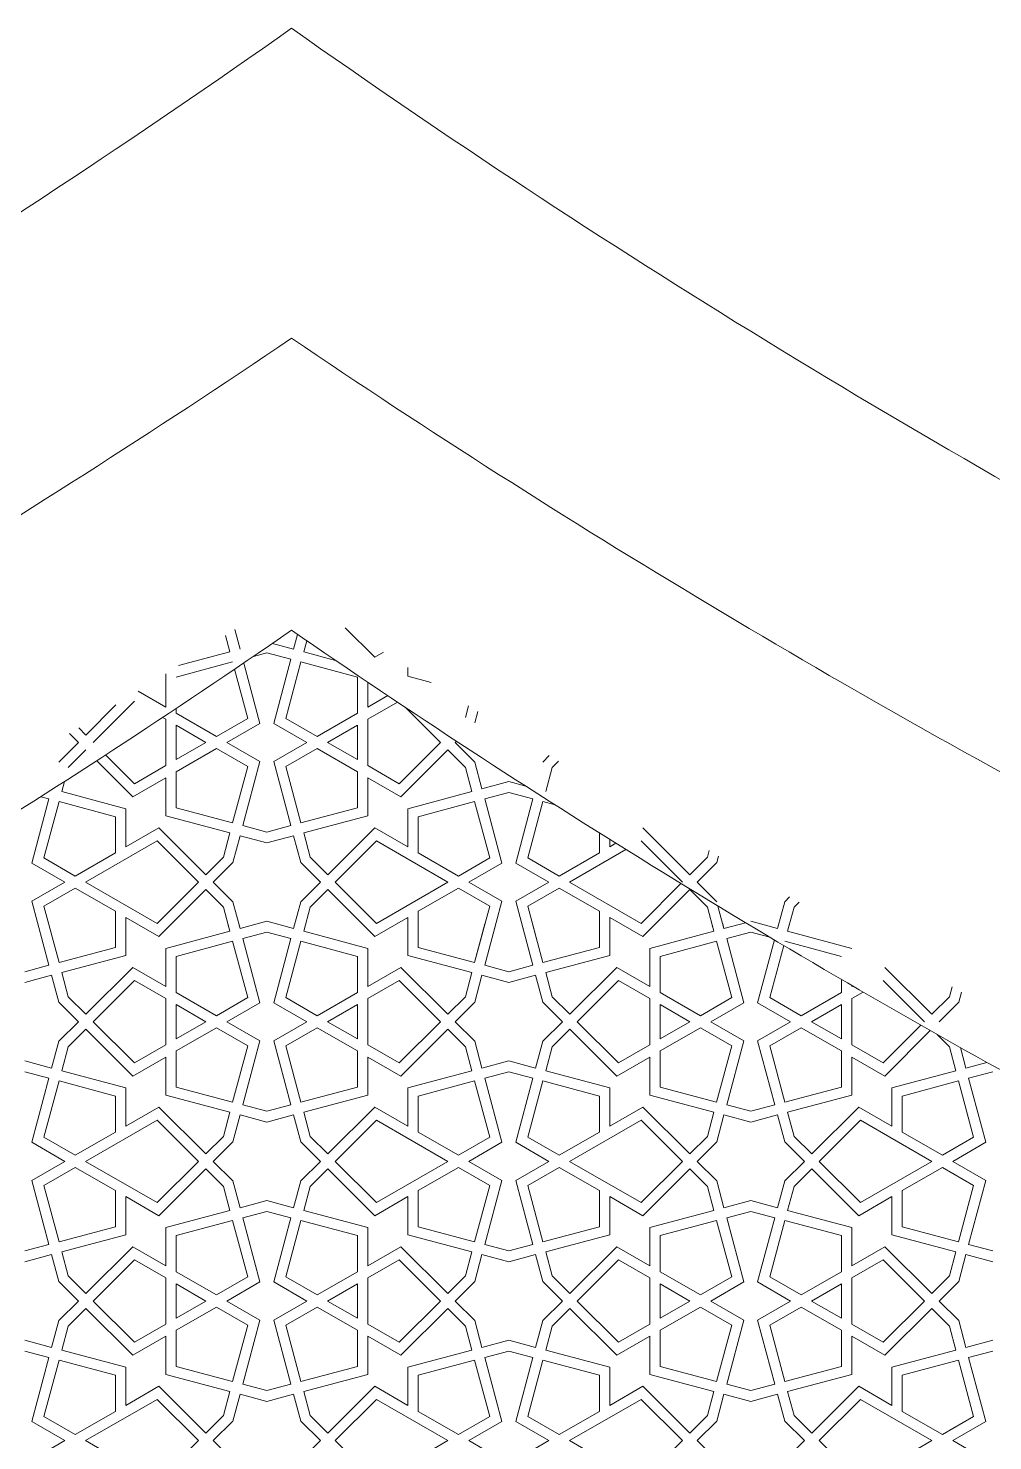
# Model space of a CAD drawing. Header units: metres. Extents: x 7064 to 15770, y 8440 to 11994.
# Drawn here: x 14697.3 to 14855.9, y 11452.4 to 11684.7 of the extents above; entities that cross this region are included whole.
import ezdxf

# ---------------------------------------------------------------- set-up
doc = ezdxf.new("R2010")
doc.units = ezdxf.units.M
doc.layers.add('GÖRÜNÜŞ 015-O4M', color=125, linetype='Continuous', lineweight=15)

msp = doc.modelspace()

# ---------------------------------------------------------------- linework, layer by layer
at = {"layer": 'GÖRÜNÜŞ 015-O4M', "color": 0}
for p, q in [((14731.291, 11585.802), (14732.151, 11582.592)), ((14749.465, 11586.125), (14754.304, 11581.285)), ((14729.772, 11584.825), (14730.489, 11582.147)), ((14737.469, 11583.528), (14740.962, 11582.592)), ((14741.612, 11585.02), (14740.962, 11582.592)), ((14743.116, 11583.987), (14742.623, 11582.147)), ((14730.489, 11582.147), (14722.025, 11579.879)), ((14736.556, 11581.992), (14734.362, 11581.404)), ((14736.556, 11581.992), (14740.517, 11580.93)), ((14740.517, 11580.93), (14737.69, 11570.383)), ((14742.623, 11582.147), (14747.864, 11580.742)), ((14754.304, 11581.285), (14755.728, 11582.107)), ((14719.942, 11578.56), (14719.942, 11573.055)), ((14730.935, 11580.485), (14721.662, 11578.001)), ((14731.254, 11579.292), (14733.419, 11571.213)), ((14732.761, 11580.314), (14735.422, 11570.383)), ((14742.178, 11580.485), (14739.693, 11571.213)), ((14742.178, 11580.485), (14751.45, 11578.001)), ((14759.73, 11578.152), (14759.73, 11579.562)), ((14751.45, 11578.001), (14751.45, 11572.062)), ((14753.17, 11577.15), (14753.17, 11573.055)), ((14763.605, 11577.114), (14759.73, 11578.152)), ((14708.012, 11567.251), (14714.8, 11574.038)), ((14715.381, 11575.689), (14719.942, 11573.055)), ((14756.448, 11574.948), (14753.17, 11573.055)), ((14758.042, 11573.882), (14753.17, 11571.069)), ((14706.796, 11568.467), (14711.743, 11573.414)), ((14719.431, 11571.365), (14719.942, 11571.069)), ((14721.662, 11572.848), (14721.662, 11572.062)), ((14721.662, 11572.062), (14728.276, 11568.244)), ((14728.276, 11568.244), (14733.419, 11571.213)), ((14744.836, 11568.244), (14739.693, 11571.213)), ((14751.45, 11572.062), (14744.836, 11568.244)), ((14765.101, 11567.251), (14759.327, 11573.025)), ((14769.216, 11571.366), (14769.729, 11573.279)), ((14770.758, 11570.476), (14771.255, 11572.33)), ((14705.635, 11569.628), (14706.796, 11568.467)), ((14719.942, 11563.432), (14719.942, 11571.069)), ((14721.662, 11570.076), (14726.556, 11567.251)), ((14721.662, 11564.425), (14721.662, 11570.076)), ((14729.996, 11567.251), (14735.422, 11570.383)), ((14743.116, 11567.251), (14737.69, 11570.383)), ((14751.45, 11570.076), (14746.556, 11567.251)), ((14751.45, 11564.425), (14751.45, 11570.076)), ((14753.17, 11563.432), (14753.17, 11571.069)), ((14702.354, 11564.026), (14705.579, 11567.251)), ((14704.129, 11568.701), (14705.579, 11567.251)), ((14721.662, 11564.425), (14726.556, 11567.251)), ((14729.996, 11567.251), (14735.422, 11564.118)), ((14743.116, 11567.251), (14737.69, 11564.118)), ((14751.45, 11564.425), (14746.556, 11567.251)), ((14765.101, 11567.251), (14758.313, 11560.463)), ((14767.743, 11567.46), (14767.533, 11567.251)), ((14770.758, 11564.026), (14767.533, 11567.251)), ((14703.896, 11563.135), (14706.796, 11566.034)), ((14708.587, 11564.244), (14714.517, 11558.313)), ((14710.06, 11565.203), (14714.8, 11560.463)), ((14721.662, 11562.439), (14728.276, 11566.258)), ((14728.276, 11566.258), (14733.419, 11563.288)), ((14744.836, 11566.258), (14739.693, 11563.288)), ((14751.45, 11562.439), (14744.836, 11566.258)), ((14766.317, 11566.034), (14758.596, 11558.313)), ((14769.216, 11563.135), (14766.317, 11566.034)), ((14781.93, 11564.026), (14783.006, 11565.102)), ((14714.8, 11560.463), (14719.942, 11563.432)), ((14721.662, 11556.501), (14721.662, 11562.439)), ((14730.935, 11554.016), (14733.419, 11563.288)), ((14732.596, 11553.571), (14735.422, 11564.118)), ((14740.517, 11553.571), (14737.69, 11564.118)), ((14742.178, 11554.016), (14739.693, 11563.288)), ((14751.45, 11556.501), (14751.45, 11562.439)), ((14758.313, 11560.463), (14753.17, 11563.432)), ((14769.216, 11563.135), (14770.277, 11559.175)), ((14770.758, 11564.026), (14771.939, 11559.62)), ((14783.472, 11563.135), (14782.411, 11559.175)), ((14783.472, 11563.135), (14784.519, 11564.182)), ((14703.272, 11560.805), (14702.835, 11559.175)), ((14714.517, 11558.313), (14719.942, 11561.446)), ((14719.942, 11555.181), (14719.942, 11561.446)), ((14753.17, 11555.181), (14753.17, 11561.446)), ((14758.596, 11558.313), (14753.17, 11561.446)), ((14776.344, 11560.801), (14771.939, 11559.62)), ((14776.344, 11560.801), (14779.165, 11560.045)), ((14700.729, 11557.959), (14697.903, 11547.412)), ((14699.393, 11558.317), (14700.729, 11557.959)), ((14702.39, 11557.514), (14699.906, 11548.241)), ((14702.39, 11557.514), (14711.662, 11555.029)), ((14702.835, 11559.175), (14713.382, 11556.349)), ((14770.277, 11559.175), (14759.73, 11556.349)), ((14770.722, 11557.514), (14761.45, 11555.029)), ((14770.722, 11557.514), (14773.207, 11548.241)), ((14776.344, 11559.02), (14772.384, 11557.959)), ((14772.384, 11557.959), (14775.21, 11547.412)), ((14776.344, 11559.02), (14780.304, 11557.959)), ((14780.304, 11557.959), (14777.478, 11547.412)), ((14781.966, 11557.514), (14779.481, 11548.241)), ((14781.966, 11557.514), (14783.956, 11556.98)), ((14711.662, 11555.029), (14711.662, 11549.091)), ((14713.382, 11556.349), (14713.382, 11550.084)), ((14730.489, 11552.355), (14719.942, 11555.181)), ((14730.935, 11554.016), (14721.662, 11556.501)), ((14742.178, 11554.016), (14751.45, 11556.501)), ((14742.623, 11552.355), (14753.17, 11555.181)), ((14759.73, 11556.349), (14759.73, 11550.084)), ((14761.45, 11555.029), (14761.45, 11549.091)), ((14718.808, 11553.216), (14713.382, 11550.084)), ((14726.529, 11545.495), (14718.808, 11553.216)), ((14736.556, 11552.51), (14732.596, 11553.571)), ((14736.556, 11552.51), (14740.517, 11553.571)), ((14746.583, 11545.495), (14754.304, 11553.216)), ((14754.304, 11553.216), (14759.73, 11550.084)), ((14806.105, 11545.495), (14798.384, 11553.216)), ((14718.525, 11551.067), (14706.768, 11544.279)), ((14725.313, 11544.279), (14718.525, 11551.067)), ((14729.428, 11548.395), (14730.489, 11552.355)), ((14730.97, 11547.504), (14732.151, 11551.91)), ((14736.556, 11550.729), (14732.151, 11551.91)), ((14736.556, 11550.729), (14740.962, 11551.91)), ((14742.142, 11547.504), (14740.962, 11551.91)), ((14743.684, 11548.395), (14742.623, 11552.355)), ((14747.8, 11544.279), (14754.587, 11551.067)), ((14754.587, 11551.067), (14766.344, 11544.279)), ((14791.238, 11552.374), (14791.238, 11549.091)), ((14792.958, 11551.295), (14792.958, 11550.084)), ((14793.965, 11550.665), (14792.958, 11550.084)), ((14804.889, 11544.279), (14798.101, 11551.067)), ((14699.906, 11548.241), (14705.048, 11545.272)), ((14711.662, 11549.091), (14705.048, 11545.272)), ((14729.428, 11548.395), (14726.529, 11545.495)), ((14743.684, 11548.395), (14746.583, 11545.495)), ((14761.45, 11549.091), (14768.064, 11545.272)), ((14773.207, 11548.241), (14768.064, 11545.272)), ((14779.481, 11548.241), (14784.624, 11545.272)), ((14791.238, 11549.091), (14784.624, 11545.272)), ((14795.618, 11549.633), (14786.344, 11544.279)), ((14809.004, 11548.395), (14806.105, 11545.495)), ((14809.004, 11548.395), (14809.289, 11549.46)), ((14810.546, 11547.504), (14810.83, 11548.565)), ((14697.903, 11547.412), (14703.328, 11544.279)), ((14730.97, 11547.504), (14727.745, 11544.279)), ((14742.142, 11547.504), (14745.367, 11544.279)), ((14775.21, 11547.412), (14769.784, 11544.279)), ((14777.478, 11547.412), (14782.904, 11544.279)), ((14810.546, 11547.504), (14807.321, 11544.279)), ((14697.903, 11541.147), (14703.328, 11544.279)), ((14718.525, 11537.491), (14706.768, 11544.279)), ((14725.313, 11544.279), (14718.525, 11537.491)), ((14730.97, 11541.054), (14727.745, 11544.279)), ((14742.142, 11541.054), (14745.367, 11544.279)), ((14747.8, 11544.279), (14754.587, 11537.491)), ((14754.587, 11537.491), (14766.344, 11544.279)), ((14775.21, 11541.147), (14769.784, 11544.279)), ((14777.478, 11541.147), (14782.904, 11544.279)), ((14798.101, 11537.491), (14786.344, 11544.279)), ((14804.656, 11544.047), (14798.101, 11537.491)), ((14810.546, 11541.054), (14807.321, 11544.279)), ((14700.729, 11530.6), (14697.903, 11541.147)), ((14699.906, 11540.317), (14705.048, 11543.286)), ((14711.662, 11539.468), (14705.048, 11543.286)), ((14726.529, 11543.063), (14718.808, 11535.342)), ((14729.428, 11540.164), (14726.529, 11543.063)), ((14730.97, 11541.054), (14732.151, 11536.649)), ((14742.142, 11541.054), (14740.962, 11536.649)), ((14743.684, 11540.164), (14746.583, 11543.063)), ((14746.583, 11543.063), (14754.304, 11535.342)), ((14761.45, 11539.468), (14768.064, 11543.286)), ((14773.207, 11540.317), (14768.064, 11543.286)), ((14772.384, 11530.6), (14775.21, 11541.147)), ((14780.304, 11530.6), (14777.478, 11541.147)), ((14779.481, 11540.317), (14784.624, 11543.286)), ((14791.238, 11539.468), (14784.624, 11543.286)), ((14806.105, 11543.063), (14798.384, 11535.342)), ((14809.004, 11540.164), (14806.105, 11543.063)), ((14821.718, 11541.054), (14820.537, 11536.649)), ((14821.718, 11541.054), (14822.517, 11541.854)), ((14702.39, 11531.045), (14699.906, 11540.317)), ((14711.662, 11533.529), (14711.662, 11539.468)), ((14729.428, 11540.164), (14730.489, 11536.204)), ((14743.684, 11540.164), (14742.623, 11536.204)), ((14761.45, 11533.529), (14761.45, 11539.468)), ((14770.722, 11531.045), (14773.207, 11540.317)), ((14781.966, 11531.045), (14779.481, 11540.317)), ((14791.238, 11533.529), (14791.238, 11539.468)), ((14809.004, 11540.164), (14810.065, 11536.204)), ((14810.737, 11540.34), (14811.726, 11536.649)), ((14823.26, 11540.164), (14822.199, 11536.204)), ((14823.26, 11540.164), (14824.069, 11540.973)), ((14711.662, 11533.529), (14711.662, 11537.428)), ((14718.808, 11535.342), (14713.382, 11538.475)), ((14713.382, 11532.209), (14713.382, 11538.475)), ((14720.894, 11537.428), (14718.808, 11535.342)), ((14730.161, 11537.428), (14730.489, 11536.204)), ((14731.942, 11537.428), (14732.151, 11536.649)), ((14736.556, 11537.829), (14732.151, 11536.649)), ((14736.556, 11537.829), (14740.962, 11536.649)), ((14752.218, 11537.428), (14754.304, 11535.342)), ((14754.304, 11535.342), (14759.73, 11538.475)), ((14759.73, 11532.209), (14759.73, 11538.475)), ((14761.45, 11533.529), (14761.45, 11537.428)), ((14770.722, 11531.045), (14772.433, 11537.428)), ((14772.384, 11530.6), (14774.214, 11537.428)), ((14780.304, 11530.6), (14778.475, 11537.428)), ((14781.966, 11531.045), (14780.255, 11537.428)), ((14791.238, 11533.529), (14791.238, 11537.428)), ((14798.384, 11535.342), (14792.958, 11538.475)), ((14792.958, 11532.209), (14792.958, 11538.475)), ((14809.737, 11537.428), (14810.065, 11536.204)), ((14811.518, 11537.428), (14811.726, 11536.649)), ((14815.277, 11537.6), (14811.726, 11536.649)), ((14816.132, 11537.829), (14820.537, 11536.649)), ((14820.746, 11537.428), (14820.537, 11536.649)), ((14822.527, 11537.428), (14822.199, 11536.204)), ((14730.489, 11536.204), (14719.942, 11533.378)), ((14730.935, 11534.542), (14721.662, 11532.058)), ((14730.935, 11534.542), (14733.419, 11525.27)), ((14736.556, 11536.049), (14732.596, 11534.987)), ((14732.596, 11534.987), (14735.422, 11524.44)), ((14736.556, 11536.049), (14740.517, 11534.987)), ((14740.517, 11534.987), (14737.69, 11524.44)), ((14742.178, 11534.542), (14739.693, 11525.27)), ((14742.178, 11534.542), (14751.45, 11532.058)), ((14742.623, 11536.204), (14753.17, 11533.378)), ((14810.065, 11536.204), (14799.518, 11533.378)), ((14810.51, 11534.542), (14801.238, 11532.058)), ((14810.51, 11534.542), (14812.995, 11525.27)), ((14816.132, 11536.049), (14812.172, 11534.987)), ((14812.172, 11534.987), (14814.998, 11524.44)), ((14816.132, 11536.049), (14819.275, 11535.206)), ((14820.03, 11534.756), (14817.266, 11524.44)), ((14821.754, 11534.542), (14831.026, 11532.058)), ((14822.199, 11536.204), (14832.746, 11533.378)), ((14702.39, 11531.045), (14711.662, 11533.529)), ((14702.835, 11529.383), (14713.382, 11532.209)), ((14719.942, 11533.378), (14719.942, 11527.112)), ((14721.662, 11532.058), (14721.662, 11526.119)), ((14751.45, 11532.058), (14751.45, 11526.119)), ((14753.17, 11533.378), (14753.17, 11527.112)), ((14770.277, 11529.383), (14759.73, 11532.209)), ((14770.722, 11531.045), (14761.45, 11533.529)), ((14781.966, 11531.045), (14791.238, 11533.529)), ((14782.411, 11529.383), (14792.958, 11532.209)), ((14799.518, 11533.378), (14799.518, 11527.112)), ((14801.238, 11532.058), (14801.238, 11526.119)), ((14821.566, 11533.843), (14819.269, 11525.27)), ((14696.769, 11529.538), (14700.729, 11530.6)), ((14703.896, 11525.423), (14702.835, 11529.383)), ((14706.796, 11522.524), (14714.517, 11530.245)), ((14714.517, 11530.245), (14719.942, 11527.112)), ((14758.596, 11530.245), (14753.17, 11527.112)), ((14766.317, 11522.524), (14758.596, 11530.245)), ((14769.216, 11525.423), (14770.277, 11529.383)), ((14776.344, 11529.538), (14772.384, 11530.6)), ((14776.344, 11529.538), (14780.304, 11530.6)), ((14783.472, 11525.423), (14782.411, 11529.383)), ((14786.371, 11522.524), (14794.092, 11530.245)), ((14794.092, 11530.245), (14799.518, 11527.112)), ((14845.893, 11522.524), (14838.172, 11530.245)), ((14696.769, 11527.758), (14701.174, 11528.938)), ((14702.354, 11524.533), (14701.174, 11528.938)), ((14708.012, 11521.308), (14714.8, 11528.096)), ((14714.8, 11528.096), (14719.942, 11525.126)), ((14758.313, 11528.096), (14753.17, 11525.126)), ((14765.101, 11521.308), (14758.313, 11528.096)), ((14770.758, 11524.533), (14771.939, 11528.938)), ((14776.344, 11527.758), (14771.939, 11528.938)), ((14776.344, 11527.758), (14780.75, 11528.938)), ((14781.93, 11524.533), (14780.75, 11528.938)), ((14787.587, 11521.308), (14794.375, 11528.096)), ((14794.375, 11528.096), (14799.518, 11525.126)), ((14831.026, 11528.273), (14831.026, 11526.119)), ((14832.746, 11527.271), (14832.746, 11527.112)), ((14832.882, 11527.191), (14832.746, 11527.112)), ((14844.676, 11521.308), (14837.889, 11528.096)), ((14703.896, 11525.423), (14706.796, 11522.524)), ((14719.942, 11517.489), (14719.942, 11525.126)), ((14721.662, 11526.119), (14728.276, 11522.301)), ((14728.276, 11522.301), (14733.419, 11525.27)), ((14744.836, 11522.301), (14739.693, 11525.27)), ((14751.45, 11526.119), (14744.836, 11522.301)), ((14753.17, 11517.489), (14753.17, 11525.126)), ((14769.216, 11525.423), (14766.317, 11522.524)), ((14783.472, 11525.423), (14786.371, 11522.524)), ((14799.518, 11517.489), (14799.518, 11525.126)), ((14801.238, 11526.119), (14807.852, 11522.301)), ((14807.852, 11522.301), (14812.995, 11525.27)), ((14824.412, 11522.301), (14819.269, 11525.27)), ((14831.026, 11526.119), (14824.412, 11522.301)), ((14834.597, 11526.195), (14832.746, 11525.126)), ((14832.746, 11517.489), (14832.746, 11525.126)), ((14848.792, 11525.423), (14845.893, 11522.524)), ((14848.792, 11525.423), (14849.222, 11527.028)), ((14850.334, 11524.533), (14850.777, 11526.186)), ((14702.354, 11524.533), (14705.579, 11521.308)), ((14721.662, 11524.133), (14726.556, 11521.308)), ((14721.662, 11518.482), (14721.662, 11524.133)), ((14729.996, 11521.308), (14735.422, 11524.44)), ((14743.116, 11521.308), (14737.69, 11524.44)), ((14751.45, 11524.133), (14746.556, 11521.308)), ((14751.45, 11518.482), (14751.45, 11524.133)), ((14770.758, 11524.533), (14767.533, 11521.308)), ((14781.93, 11524.533), (14785.155, 11521.308)), ((14801.238, 11524.133), (14806.132, 11521.308)), ((14801.238, 11518.482), (14801.238, 11524.133)), ((14809.572, 11521.308), (14814.998, 11524.44)), ((14822.692, 11521.308), (14817.266, 11524.44)), ((14831.026, 11524.133), (14826.132, 11521.308)), ((14831.026, 11518.482), (14831.026, 11524.133)), ((14850.334, 11524.533), (14847.109, 11521.308)), ((14702.354, 11518.083), (14705.579, 11521.308)), ((14703.896, 11517.192), (14706.796, 11520.092)), ((14706.796, 11520.092), (14714.517, 11512.371)), ((14708.012, 11521.308), (14714.8, 11514.52)), ((14721.662, 11518.482), (14726.556, 11521.308)), ((14721.662, 11516.496), (14728.276, 11520.315)), ((14728.276, 11520.315), (14733.419, 11517.346)), ((14729.996, 11521.308), (14735.422, 11518.175)), ((14743.116, 11521.308), (14737.69, 11518.175)), ((14744.836, 11520.315), (14739.693, 11517.346)), ((14751.45, 11516.496), (14744.836, 11520.315)), ((14751.45, 11518.482), (14746.556, 11521.308)), ((14765.101, 11521.308), (14758.313, 11514.52)), ((14766.317, 11520.092), (14758.596, 11512.371)), ((14769.216, 11517.192), (14766.317, 11520.092)), ((14770.758, 11518.083), (14767.533, 11521.308)), ((14781.93, 11518.083), (14785.155, 11521.308)), ((14783.472, 11517.192), (14786.371, 11520.092)), ((14786.371, 11520.092), (14794.092, 11512.371)), ((14787.587, 11521.308), (14794.375, 11514.52)), ((14801.238, 11518.482), (14806.132, 11521.308)), ((14801.238, 11516.496), (14807.852, 11520.315)), ((14807.852, 11520.315), (14812.995, 11517.346)), ((14809.572, 11521.308), (14814.998, 11518.175)), ((14822.692, 11521.308), (14817.266, 11518.175)), ((14824.412, 11520.315), (14819.269, 11517.346)), ((14831.026, 11516.496), (14824.412, 11520.315)), ((14831.026, 11518.482), (14826.132, 11521.308)), ((14844.102, 11520.734), (14837.889, 11514.52)), ((14702.354, 11518.083), (14701.174, 11513.677)), ((14732.596, 11507.628), (14735.422, 11518.175)), ((14740.517, 11507.628), (14737.69, 11518.175)), ((14770.758, 11518.083), (14771.939, 11513.677)), ((14781.93, 11518.083), (14780.75, 11513.677)), ((14812.172, 11507.628), (14814.998, 11518.175)), ((14820.092, 11507.628), (14817.266, 11518.175)), ((14845.653, 11519.852), (14838.172, 11512.371)), ((14848.792, 11517.192), (14846.76, 11519.224)), ((14703.896, 11517.192), (14702.835, 11513.232)), ((14714.517, 11512.371), (14719.942, 11515.503)), ((14714.8, 11514.52), (14719.942, 11517.489)), ((14719.942, 11509.238), (14719.942, 11515.503)), ((14721.662, 11510.558), (14721.662, 11516.496)), ((14730.935, 11508.073), (14733.419, 11517.346)), ((14742.178, 11508.073), (14739.693, 11517.346)), ((14751.45, 11510.558), (14751.45, 11516.496)), ((14758.313, 11514.52), (14753.17, 11517.489)), ((14753.17, 11509.238), (14753.17, 11515.503)), ((14758.596, 11512.371), (14753.17, 11515.503)), ((14769.216, 11517.192), (14770.277, 11513.232)), ((14783.472, 11517.192), (14782.411, 11513.232)), ((14794.092, 11512.371), (14799.518, 11515.503)), ((14794.375, 11514.52), (14799.518, 11517.489)), ((14799.518, 11509.238), (14799.518, 11515.503)), ((14801.238, 11510.558), (14801.238, 11516.496)), ((14810.51, 11508.073), (14812.995, 11517.346)), ((14821.754, 11508.073), (14819.269, 11517.346)), ((14831.026, 11510.558), (14831.026, 11516.496)), ((14837.889, 11514.52), (14832.746, 11517.489)), ((14832.746, 11509.238), (14832.746, 11515.503)), ((14838.172, 11512.371), (14832.746, 11515.503)), ((14848.792, 11517.192), (14849.853, 11513.232)), ((14850.61, 11517.05), (14851.514, 11513.677)), ((14696.769, 11514.858), (14701.174, 11513.677)), ((14702.835, 11513.232), (14713.382, 11510.406)), ((14770.277, 11513.232), (14759.73, 11510.406)), ((14776.344, 11514.858), (14771.939, 11513.677)), ((14776.344, 11514.858), (14780.75, 11513.677)), ((14782.411, 11513.232), (14792.958, 11510.406)), ((14849.853, 11513.232), (14839.306, 11510.406)), ((14854.976, 11514.605), (14851.514, 11513.677)), ((14696.769, 11513.077), (14700.729, 11512.016)), ((14700.729, 11512.016), (14697.903, 11501.469)), ((14702.39, 11511.571), (14699.906, 11502.298)), ((14702.39, 11511.571), (14711.662, 11509.086)), ((14770.722, 11511.571), (14761.45, 11509.086)), ((14770.722, 11511.571), (14773.207, 11502.298)), ((14776.344, 11513.077), (14772.384, 11512.016)), ((14772.384, 11512.016), (14775.21, 11501.469)), ((14776.344, 11513.077), (14780.304, 11512.016)), ((14780.304, 11512.016), (14777.478, 11501.469)), ((14781.966, 11511.571), (14779.481, 11502.298)), ((14781.966, 11511.571), (14791.238, 11509.086)), ((14850.298, 11511.571), (14841.026, 11509.086)), ((14850.298, 11511.571), (14852.783, 11502.298)), ((14855.92, 11513.077), (14851.959, 11512.016)), ((14851.959, 11512.016), (14854.785, 11501.469)), ((14711.662, 11509.086), (14711.662, 11503.148)), ((14713.382, 11510.406), (14713.382, 11504.141)), ((14730.489, 11506.412), (14719.942, 11509.238)), ((14730.935, 11508.073), (14721.662, 11510.558)), ((14742.178, 11508.073), (14751.45, 11510.558)), ((14742.623, 11506.412), (14753.17, 11509.238)), ((14759.73, 11510.406), (14759.73, 11504.141)), ((14761.45, 11509.086), (14761.45, 11503.148)), ((14791.238, 11509.086), (14791.238, 11503.148)), ((14792.958, 11510.406), (14792.958, 11504.141)), ((14810.065, 11506.412), (14799.518, 11509.238)), ((14810.51, 11508.073), (14801.238, 11510.558)), ((14821.754, 11508.073), (14831.026, 11510.558)), ((14822.199, 11506.412), (14832.746, 11509.238)), ((14839.306, 11510.406), (14839.306, 11504.141)), ((14841.026, 11509.086), (14841.026, 11503.148)), ((14718.808, 11507.273), (14713.382, 11504.141)), ((14726.529, 11499.552), (14718.808, 11507.273)), ((14729.428, 11502.452), (14730.489, 11506.412)), ((14736.556, 11506.567), (14732.596, 11507.628)), ((14736.556, 11506.567), (14740.517, 11507.628)), ((14743.684, 11502.452), (14742.623, 11506.412)), ((14746.583, 11499.552), (14754.304, 11507.273)), ((14754.304, 11507.273), (14759.73, 11504.141)), ((14798.384, 11507.273), (14792.958, 11504.141)), ((14806.105, 11499.552), (14798.384, 11507.273)), ((14809.004, 11502.452), (14810.065, 11506.412)), ((14816.132, 11506.567), (14812.172, 11507.628)), ((14816.132, 11506.567), (14820.092, 11507.628)), ((14823.26, 11502.452), (14822.199, 11506.412)), ((14826.159, 11499.552), (14833.88, 11507.273)), ((14833.88, 11507.273), (14839.306, 11504.141)), ((14718.525, 11505.124), (14706.768, 11498.336)), ((14725.313, 11498.336), (14718.525, 11505.124)), ((14730.97, 11501.561), (14732.151, 11505.967)), ((14736.556, 11504.786), (14732.151, 11505.967)), ((14736.556, 11504.786), (14740.962, 11505.967)), ((14742.142, 11501.561), (14740.962, 11505.967)), ((14747.8, 11498.336), (14754.587, 11505.124)), ((14754.587, 11505.124), (14766.344, 11498.336)), ((14798.101, 11505.124), (14786.344, 11498.336)), ((14804.889, 11498.336), (14798.101, 11505.124)), ((14810.546, 11501.561), (14811.726, 11505.967)), ((14816.132, 11504.786), (14811.726, 11505.967)), ((14816.132, 11504.786), (14820.537, 11505.967)), ((14821.718, 11501.561), (14820.537, 11505.967)), ((14827.375, 11498.336), (14834.163, 11505.124)), ((14834.163, 11505.124), (14845.92, 11498.336)), ((14699.906, 11502.298), (14705.048, 11499.329)), ((14711.662, 11503.148), (14705.048, 11499.329)), ((14729.428, 11502.452), (14726.529, 11499.552)), ((14730.97, 11501.561), (14727.745, 11498.336)), ((14742.142, 11501.561), (14745.367, 11498.336)), ((14743.684, 11502.452), (14746.583, 11499.552)), ((14761.45, 11503.148), (14768.064, 11499.329)), ((14773.207, 11502.298), (14768.064, 11499.329)), ((14779.481, 11502.298), (14784.624, 11499.329)), ((14791.238, 11503.148), (14784.624, 11499.329)), ((14809.004, 11502.452), (14806.105, 11499.552)), ((14810.546, 11501.561), (14807.321, 11498.336)), ((14821.718, 11501.561), (14824.943, 11498.336)), ((14823.26, 11502.452), (14826.159, 11499.552)), ((14841.026, 11503.148), (14847.64, 11499.329)), ((14852.783, 11502.298), (14847.64, 11499.329)), ((14697.903, 11501.469), (14703.328, 11498.336)), ((14775.21, 11501.469), (14769.784, 11498.336)), ((14777.478, 11501.469), (14782.904, 11498.336)), ((14854.785, 11501.469), (14849.36, 11498.336)), ((14697.903, 11495.204), (14703.328, 11498.336)), ((14699.906, 11494.374), (14705.048, 11497.343)), ((14711.662, 11493.525), (14705.048, 11497.343)), ((14718.525, 11491.548), (14706.768, 11498.336)), ((14725.313, 11498.336), (14718.525, 11491.548)), ((14726.529, 11497.12), (14718.808, 11489.399)), ((14729.428, 11494.221), (14726.529, 11497.12)), ((14730.97, 11495.111), (14727.745, 11498.336)), ((14742.142, 11495.111), (14745.367, 11498.336)), ((14743.684, 11494.221), (14746.583, 11497.12)), ((14746.583, 11497.12), (14754.304, 11489.399)), ((14747.8, 11498.336), (14754.587, 11491.548)), ((14754.587, 11491.548), (14766.344, 11498.336)), ((14761.45, 11493.525), (14768.064, 11497.343)), ((14773.207, 11494.374), (14768.064, 11497.343)), ((14775.21, 11495.204), (14769.784, 11498.336)), ((14777.478, 11495.204), (14782.904, 11498.336)), ((14779.481, 11494.374), (14784.624, 11497.343)), ((14791.238, 11493.525), (14784.624, 11497.343)), ((14798.101, 11491.548), (14786.344, 11498.336)), ((14804.889, 11498.336), (14798.101, 11491.548)), ((14806.105, 11497.12), (14798.384, 11489.399)), ((14809.004, 11494.221), (14806.105, 11497.12)), ((14810.546, 11495.111), (14807.321, 11498.336)), ((14821.718, 11495.111), (14824.943, 11498.336)), ((14823.26, 11494.221), (14826.159, 11497.12)), ((14826.159, 11497.12), (14833.88, 11489.399)), ((14827.375, 11498.336), (14834.163, 11491.548)), ((14834.163, 11491.548), (14845.92, 11498.336)), ((14841.026, 11493.525), (14847.64, 11497.343)), ((14852.783, 11494.374), (14847.64, 11497.343)), ((14854.785, 11495.204), (14849.36, 11498.336)), ((14700.729, 11484.657), (14697.903, 11495.204)), ((14730.97, 11495.111), (14732.151, 11490.706)), ((14742.142, 11495.111), (14740.962, 11490.706)), ((14772.384, 11484.657), (14775.21, 11495.204)), ((14780.304, 11484.657), (14777.478, 11495.204)), ((14810.546, 11495.111), (14811.726, 11490.706)), ((14821.718, 11495.111), (14820.537, 11490.706)), ((14851.959, 11484.657), (14854.785, 11495.204)), ((14702.39, 11485.102), (14699.906, 11494.374)), ((14711.662, 11487.586), (14711.662, 11493.525)), ((14718.808, 11489.399), (14713.382, 11492.532)), ((14713.382, 11486.266), (14713.382, 11492.532)), ((14729.428, 11494.221), (14730.489, 11490.261)), ((14743.684, 11494.221), (14742.623, 11490.261)), ((14754.304, 11489.399), (14759.73, 11492.532)), ((14759.73, 11486.266), (14759.73, 11492.532)), ((14761.45, 11487.586), (14761.45, 11493.525)), ((14770.722, 11485.102), (14773.207, 11494.374)), ((14781.966, 11485.102), (14779.481, 11494.374)), ((14791.238, 11487.586), (14791.238, 11493.525)), ((14798.384, 11489.399), (14792.958, 11492.532)), ((14792.958, 11486.266), (14792.958, 11492.532)), ((14809.004, 11494.221), (14810.065, 11490.261)), ((14823.26, 11494.221), (14822.199, 11490.261)), ((14833.88, 11489.399), (14839.306, 11492.532)), ((14839.306, 11486.266), (14839.306, 11492.532)), ((14841.026, 11487.586), (14841.026, 11493.525)), ((14850.298, 11485.102), (14852.783, 11494.374)), ((14730.489, 11490.261), (14719.942, 11487.435)), ((14736.556, 11491.886), (14732.151, 11490.706)), ((14736.556, 11490.106), (14732.596, 11489.044)), ((14736.556, 11491.886), (14740.962, 11490.706)), ((14736.556, 11490.106), (14740.517, 11489.044)), ((14742.623, 11490.261), (14753.17, 11487.435)), ((14810.065, 11490.261), (14799.518, 11487.435)), ((14816.132, 11491.886), (14811.726, 11490.706)), ((14816.132, 11490.106), (14812.172, 11489.044)), ((14816.132, 11491.886), (14820.537, 11490.706)), ((14816.132, 11490.106), (14820.092, 11489.044)), ((14822.199, 11490.261), (14832.746, 11487.435)), ((14702.39, 11485.102), (14711.662, 11487.586)), ((14730.935, 11488.599), (14721.662, 11486.115)), ((14730.935, 11488.599), (14733.419, 11479.327)), ((14732.596, 11489.044), (14735.422, 11478.497)), ((14740.517, 11489.044), (14737.69, 11478.497)), ((14742.178, 11488.599), (14739.693, 11479.327)), ((14742.178, 11488.599), (14751.45, 11486.115)), ((14770.722, 11485.102), (14761.45, 11487.586)), ((14781.966, 11485.102), (14791.238, 11487.586)), ((14810.51, 11488.599), (14801.238, 11486.115)), ((14810.51, 11488.599), (14812.995, 11479.327)), ((14812.172, 11489.044), (14814.998, 11478.497)), ((14820.092, 11489.044), (14817.266, 11478.497)), ((14821.754, 11488.599), (14819.269, 11479.327)), ((14821.754, 11488.599), (14831.026, 11486.115)), ((14850.298, 11485.102), (14841.026, 11487.586)), ((14702.835, 11483.44), (14713.382, 11486.266)), ((14719.942, 11487.435), (14719.942, 11481.169)), ((14721.662, 11486.115), (14721.662, 11480.176)), ((14751.45, 11486.115), (14751.45, 11480.176)), ((14753.17, 11487.435), (14753.17, 11481.169)), ((14770.277, 11483.44), (14759.73, 11486.266)), ((14782.411, 11483.44), (14792.958, 11486.266)), ((14799.518, 11487.435), (14799.518, 11481.169)), ((14801.238, 11486.115), (14801.238, 11480.176)), ((14831.026, 11486.115), (14831.026, 11480.176)), ((14832.746, 11487.435), (14832.746, 11481.169)), ((14849.853, 11483.44), (14839.306, 11486.266)), ((14696.769, 11483.595), (14700.729, 11484.657)), ((14696.769, 11481.815), (14701.174, 11482.995)), ((14702.354, 11478.59), (14701.174, 11482.995)), ((14703.896, 11479.48), (14702.835, 11483.44)), ((14706.796, 11476.581), (14714.517, 11484.302)), ((14714.517, 11484.302), (14719.942, 11481.169)), ((14758.596, 11484.302), (14753.17, 11481.169)), ((14766.317, 11476.581), (14758.596, 11484.302)), ((14769.216, 11479.48), (14770.277, 11483.44)), ((14770.758, 11478.59), (14771.939, 11482.995)), ((14776.344, 11481.815), (14771.939, 11482.995)), ((14776.344, 11483.595), (14772.384, 11484.657)), ((14776.344, 11483.595), (14780.304, 11484.657)), ((14776.344, 11481.815), (14780.75, 11482.995)), ((14781.93, 11478.59), (14780.75, 11482.995)), ((14783.472, 11479.48), (14782.411, 11483.44)), ((14786.371, 11476.581), (14794.092, 11484.302)), ((14794.092, 11484.302), (14799.518, 11481.169)), ((14838.172, 11484.302), (14832.746, 11481.169)), ((14845.893, 11476.581), (14838.172, 11484.302)), ((14848.792, 11479.48), (14849.853, 11483.44)), ((14850.334, 11478.59), (14851.514, 11482.995)), ((14855.92, 11481.815), (14851.514, 11482.995)), ((14855.92, 11483.595), (14851.959, 11484.657)), ((14708.012, 11475.365), (14714.8, 11482.153)), ((14714.8, 11482.153), (14719.942, 11479.183)), ((14758.313, 11482.153), (14753.17, 11479.183)), ((14765.101, 11475.365), (14758.313, 11482.153)), ((14787.587, 11475.365), (14794.375, 11482.153)), ((14794.375, 11482.153), (14799.518, 11479.183)), ((14837.889, 11482.153), (14832.746, 11479.183)), ((14844.676, 11475.365), (14837.889, 11482.153)), ((14702.354, 11478.59), (14705.579, 11475.365)), ((14703.896, 11479.48), (14706.796, 11476.581)), ((14719.942, 11471.546), (14719.942, 11479.183)), ((14721.662, 11480.176), (14728.276, 11476.358)), ((14728.276, 11476.358), (14733.419, 11479.327)), ((14729.996, 11475.365), (14735.422, 11478.497)), ((14743.116, 11475.365), (14737.69, 11478.497)), ((14744.836, 11476.358), (14739.693, 11479.327)), ((14751.45, 11480.176), (14744.836, 11476.358)), ((14753.17, 11471.546), (14753.17, 11479.183)), ((14769.216, 11479.48), (14766.317, 11476.581)), ((14770.758, 11478.59), (14767.533, 11475.365)), ((14781.93, 11478.59), (14785.155, 11475.365)), ((14783.472, 11479.48), (14786.371, 11476.581)), ((14799.518, 11471.546), (14799.518, 11479.183)), ((14801.238, 11480.176), (14807.852, 11476.358)), ((14807.852, 11476.358), (14812.995, 11479.327)), ((14809.572, 11475.365), (14814.998, 11478.497)), ((14822.692, 11475.365), (14817.266, 11478.497)), ((14824.412, 11476.358), (14819.269, 11479.327)), ((14831.026, 11480.176), (14824.412, 11476.358)), ((14832.746, 11471.546), (14832.746, 11479.183)), ((14848.792, 11479.48), (14845.893, 11476.581)), ((14850.334, 11478.59), (14847.109, 11475.365)), ((14721.662, 11478.19), (14726.556, 11475.365)), ((14721.662, 11472.539), (14721.662, 11478.19)), ((14751.45, 11478.19), (14746.556, 11475.365)), ((14751.45, 11472.539), (14751.45, 11478.19)), ((14801.238, 11478.19), (14806.132, 11475.365)), ((14801.238, 11472.539), (14801.238, 11478.19)), ((14831.026, 11478.19), (14826.132, 11475.365)), ((14831.026, 11472.539), (14831.026, 11478.19)), ((14702.354, 11472.14), (14705.579, 11475.365)), ((14703.896, 11471.249), (14706.796, 11474.149)), ((14706.796, 11474.149), (14714.517, 11466.428)), ((14708.012, 11475.365), (14714.8, 11468.577)), ((14721.662, 11472.539), (14726.556, 11475.365)), ((14721.662, 11470.553), (14728.276, 11474.372)), ((14728.276, 11474.372), (14733.419, 11471.403)), ((14729.996, 11475.365), (14735.422, 11472.232)), ((14743.116, 11475.365), (14737.69, 11472.232)), ((14744.836, 11474.372), (14739.693, 11471.403)), ((14751.45, 11470.553), (14744.836, 11474.372)), ((14751.45, 11472.539), (14746.556, 11475.365)), ((14765.101, 11475.365), (14758.313, 11468.577)), ((14766.317, 11474.149), (14758.596, 11466.428)), ((14769.216, 11471.249), (14766.317, 11474.149)), ((14770.758, 11472.14), (14767.533, 11475.365)), ((14781.93, 11472.14), (14785.155, 11475.365)), ((14783.472, 11471.249), (14786.371, 11474.149)), ((14786.371, 11474.149), (14794.092, 11466.428)), ((14787.587, 11475.365), (14794.375, 11468.577)), ((14801.238, 11472.539), (14806.132, 11475.365)), ((14801.238, 11470.553), (14807.852, 11474.372)), ((14807.852, 11474.372), (14812.995, 11471.403)), ((14809.572, 11475.365), (14814.998, 11472.232)), ((14822.692, 11475.365), (14817.266, 11472.232)), ((14824.412, 11474.372), (14819.269, 11471.403)), ((14831.026, 11470.553), (14824.412, 11474.372)), ((14831.026, 11472.539), (14826.132, 11475.365)), ((14844.676, 11475.365), (14837.889, 11468.577)), ((14845.893, 11474.149), (14838.172, 11466.428)), ((14848.792, 11471.249), (14845.893, 11474.149)), ((14850.334, 11472.14), (14847.109, 11475.365)), ((14702.354, 11472.14), (14701.174, 11467.734)), ((14714.8, 11468.577), (14719.942, 11471.546)), ((14730.935, 11462.13), (14733.419, 11471.403)), ((14732.596, 11461.685), (14735.422, 11472.232)), ((14740.517, 11461.685), (14737.69, 11472.232)), ((14742.178, 11462.13), (14739.693, 11471.403)), ((14758.313, 11468.577), (14753.17, 11471.546)), ((14770.758, 11472.14), (14771.939, 11467.734)), ((14781.93, 11472.14), (14780.75, 11467.734)), ((14794.375, 11468.577), (14799.518, 11471.546)), ((14810.51, 11462.13), (14812.995, 11471.403)), ((14812.172, 11461.685), (14814.998, 11472.232)), ((14820.092, 11461.685), (14817.266, 11472.232)), ((14821.754, 11462.13), (14819.269, 11471.403)), ((14837.889, 11468.577), (14832.746, 11471.546)), ((14850.334, 11472.14), (14851.514, 11467.734)), ((14703.896, 11471.249), (14702.835, 11467.289)), ((14714.517, 11466.428), (14719.942, 11469.56)), ((14719.942, 11463.295), (14719.942, 11469.56)), ((14721.662, 11464.615), (14721.662, 11470.553)), ((14751.45, 11464.615), (14751.45, 11470.553)), ((14753.17, 11463.295), (14753.17, 11469.56)), ((14758.596, 11466.428), (14753.17, 11469.56)), ((14769.216, 11471.249), (14770.277, 11467.289)), ((14783.472, 11471.249), (14782.411, 11467.289)), ((14794.092, 11466.428), (14799.518, 11469.56)), ((14799.518, 11463.295), (14799.518, 11469.56)), ((14801.238, 11464.615), (14801.238, 11470.553)), ((14831.026, 11464.615), (14831.026, 11470.553)), ((14832.746, 11463.295), (14832.746, 11469.56)), ((14838.172, 11466.428), (14832.746, 11469.56)), ((14848.792, 11471.249), (14849.853, 11467.289)), ((14696.769, 11468.915), (14701.174, 11467.734)), ((14696.769, 11467.134), (14700.729, 11466.073)), ((14702.835, 11467.289), (14713.382, 11464.463)), ((14770.277, 11467.289), (14759.73, 11464.463)), ((14776.344, 11468.915), (14771.939, 11467.734)), ((14776.344, 11467.134), (14772.384, 11466.073)), ((14776.344, 11468.915), (14780.75, 11467.734)), ((14776.344, 11467.134), (14780.304, 11466.073)), ((14782.411, 11467.289), (14792.958, 11464.463)), ((14849.853, 11467.289), (14839.306, 11464.463)), ((14855.92, 11468.915), (14851.514, 11467.734)), ((14855.92, 11467.134), (14851.959, 11466.073)), ((14700.729, 11466.073), (14697.903, 11455.526)), ((14702.39, 11465.628), (14699.906, 11456.355)), ((14702.39, 11465.628), (14711.662, 11463.143)), ((14713.382, 11464.463), (14713.382, 11458.198)), ((14730.935, 11462.13), (14721.662, 11464.615)), ((14742.178, 11462.13), (14751.45, 11464.615)), ((14759.73, 11464.463), (14759.73, 11458.198)), ((14770.722, 11465.628), (14761.45, 11463.143)), ((14770.722, 11465.628), (14773.207, 11456.355)), ((14772.384, 11466.073), (14775.21, 11455.526)), ((14780.304, 11466.073), (14777.478, 11455.526)), ((14781.966, 11465.628), (14779.481, 11456.355)), ((14781.966, 11465.628), (14791.238, 11463.143)), ((14792.958, 11464.463), (14792.958, 11458.198)), ((14810.51, 11462.13), (14801.238, 11464.615)), ((14821.754, 11462.13), (14831.026, 11464.615)), ((14839.306, 11464.463), (14839.306, 11458.198)), ((14850.298, 11465.628), (14841.026, 11463.143)), ((14850.298, 11465.628), (14852.783, 11456.355)), ((14851.959, 11466.073), (14854.785, 11455.526)), ((14711.662, 11463.143), (14711.662, 11457.205)), ((14730.489, 11460.469), (14719.942, 11463.295)), ((14742.623, 11460.469), (14753.17, 11463.295)), ((14761.45, 11463.143), (14761.45, 11457.205)), ((14791.238, 11463.143), (14791.238, 11457.205)), ((14810.065, 11460.469), (14799.518, 11463.295)), ((14822.199, 11460.469), (14832.746, 11463.295)), ((14841.026, 11463.143), (14841.026, 11457.205)), ((14718.808, 11461.331), (14713.382, 11458.198)), ((14726.529, 11453.609), (14718.808, 11461.331)), ((14729.428, 11456.509), (14730.489, 11460.469)), ((14730.97, 11455.618), (14732.151, 11460.024)), ((14736.556, 11458.843), (14732.151, 11460.024)), ((14736.556, 11460.624), (14732.596, 11461.685)), ((14736.556, 11460.624), (14740.517, 11461.685)), ((14736.556, 11458.843), (14740.962, 11460.024)), ((14742.142, 11455.618), (14740.962, 11460.024)), ((14743.684, 11456.509), (14742.623, 11460.469)), ((14746.583, 11453.609), (14754.304, 11461.331)), ((14754.304, 11461.331), (14759.73, 11458.198)), ((14798.384, 11461.331), (14792.958, 11458.198)), ((14806.105, 11453.609), (14798.384, 11461.331)), ((14809.004, 11456.509), (14810.065, 11460.469)), ((14810.546, 11455.618), (14811.726, 11460.024)), ((14816.132, 11458.843), (14811.726, 11460.024)), ((14816.132, 11460.624), (14812.172, 11461.685)), ((14816.132, 11460.624), (14820.092, 11461.685)), ((14816.132, 11458.843), (14820.537, 11460.024)), ((14821.718, 11455.618), (14820.537, 11460.024)), ((14823.26, 11456.509), (14822.199, 11460.469)), ((14826.159, 11453.609), (14833.88, 11461.331)), ((14833.88, 11461.331), (14839.306, 11458.198)), ((14718.525, 11459.181), (14706.768, 11452.393)), ((14725.313, 11452.393), (14718.525, 11459.181)), ((14747.8, 11452.393), (14754.587, 11459.181)), ((14754.587, 11459.181), (14766.344, 11452.393)), ((14798.101, 11459.181), (14786.344, 11452.393)), ((14804.889, 11452.393), (14798.101, 11459.181)), ((14827.375, 11452.393), (14834.163, 11459.181)), ((14834.163, 11459.181), (14845.92, 11452.393)), ((14697.903, 11455.526), (14703.328, 11452.393)), ((14699.906, 11456.355), (14705.048, 11453.386)), ((14711.662, 11457.205), (14705.048, 11453.386)), ((14729.428, 11456.509), (14726.529, 11453.609)), ((14730.97, 11455.618), (14727.745, 11452.393)), ((14742.142, 11455.618), (14745.367, 11452.393)), ((14743.684, 11456.509), (14746.583, 11453.609)), ((14761.45, 11457.205), (14768.064, 11453.386)), ((14773.207, 11456.355), (14768.064, 11453.386)), ((14775.21, 11455.526), (14769.784, 11452.393)), ((14777.478, 11455.526), (14782.904, 11452.393)), ((14779.481, 11456.355), (14784.624, 11453.386)), ((14791.238, 11457.205), (14784.624, 11453.386)), ((14809.004, 11456.509), (14806.105, 11453.609)), ((14810.546, 11455.618), (14807.321, 11452.393)), ((14821.718, 11455.618), (14824.943, 11452.393)), ((14823.26, 11456.509), (14826.159, 11453.609)), ((14841.026, 11457.205), (14847.64, 11453.386)), ((14852.783, 11456.355), (14847.64, 11453.386)), ((14854.785, 11455.526), (14849.36, 11452.393)), ((14697.903, 11449.261), (14703.328, 11452.393)), ((14718.525, 11445.605), (14706.768, 11452.393)), ((14725.313, 11452.393), (14718.525, 11445.605)), ((14730.97, 11449.168), (14727.745, 11452.393)), ((14742.142, 11449.168), (14745.367, 11452.393)), ((14747.8, 11452.393), (14754.587, 11445.605)), ((14754.587, 11445.605), (14766.344, 11452.393)), ((14775.21, 11449.261), (14769.784, 11452.393)), ((14777.478, 11449.261), (14782.904, 11452.393)), ((14798.101, 11445.605), (14786.344, 11452.393)), ((14804.889, 11452.393), (14798.101, 11445.605)), ((14810.546, 11449.168), (14807.321, 11452.393)), ((14821.718, 11449.168), (14824.943, 11452.393)), ((14827.375, 11452.393), (14834.163, 11445.605)), ((14834.163, 11445.605), (14845.92, 11452.393)), ((14854.785, 11449.261), (14849.36, 11452.393))]:
    msp.add_line(p, q, dxfattribs=at)
for points in [[(14418.758, 10713.656), (14418.758, 11338.549, -0.2619237), (14581.516, 11587.093, 0.0322607), (14740.628, 11684.731, 0.0322609), (14899.739, 11587.094, -0.2617735), (15062.497, 11338.548), (15062.497, 10713.656)], [(14460.71, 10713.656), (14460.71, 11337.081, -0.2606777), (14600.968, 11549.923, 0.0273462), (14740.628, 11633.727, 0.0273454), (14880.282, 11549.926, -0.2605168), (15020.545, 11337.074), (15020.545, 10713.656)]]:
    msp.add_lwpolyline(points, format="xyb", dxfattribs=at)
at = {"layer": 'GÖRÜNÜŞ 015-O4M', "color": 1}
msp.add_lwpolyline([(14985.127, 10713.656), (14985.127, 11323.802, 0.2594207), (14860.873, 11511.333, -0.024865), (14740.628, 11585.699, -0.0248666), (14620.372, 11511.328, 0.2595908), (14496.129, 11323.813), (14496.129, 10713.656)], format="xyb", dxfattribs=at)

doc.saveas('drawing.dxf')
